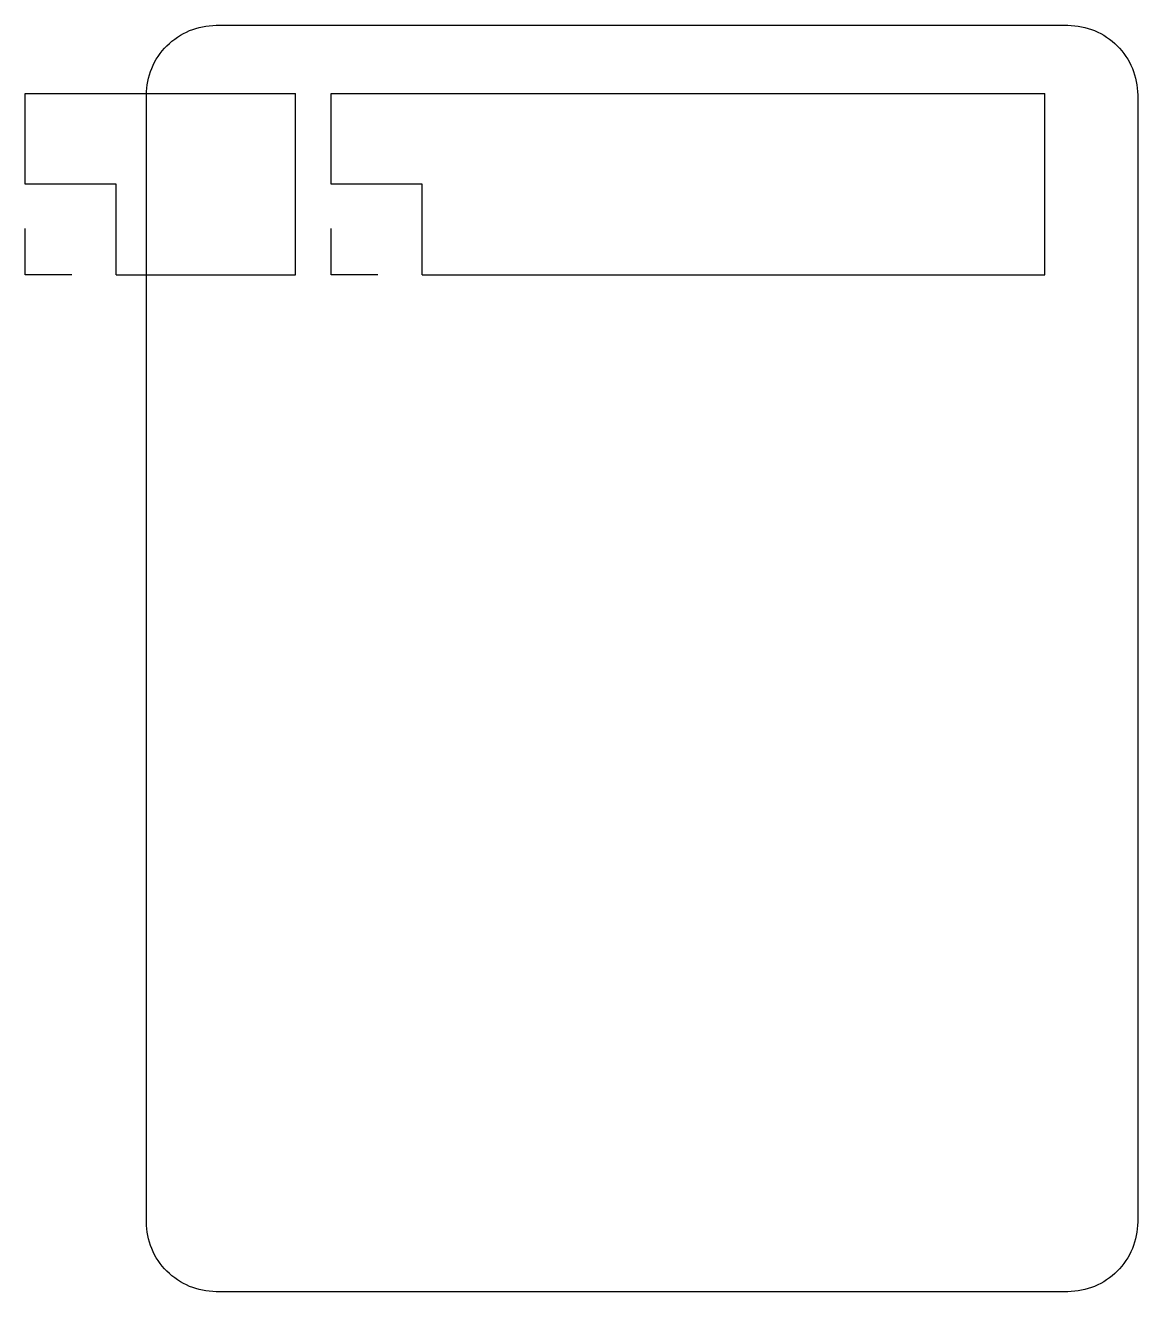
# Model space of a CAD drawing. Extents: x 64 to 95.9, y 225.4 to 261.7.
import ezdxf

# ---------------------------------------------------------------- set-up
doc = ezdxf.new("R2010")
doc.units = 0
doc.layers.add('Layer_1', color=7, linetype='CONTINUOUS')

msp = doc.modelspace()

# ---------------------------------------------------------------- linework, layer by layer
at = {"layer": 'Layer_1', "color": 7}
for points in [[(69.513618, 261.73098), (93.911503, 261.73098)], [(64.04541, 259.77846), (71.78479, 259.77846)], [(66.64637, 254.57908), (66.64637, 257.1775), (64.04541, 257.1775), (64.04541, 259.77846)], [(67.513618, 227.444283), (67.513618, 259.73098)], [(71.78479, 254.57908), (71.78479, 259.77846)], [(72.80841, 259.77846), (93.24779, 259.77846)], [(75.40937, 254.57908), (75.40937, 257.1775), (72.80841, 257.1775), (72.80841, 259.77846)], [(93.24779, 254.57908), (93.24779, 259.77846)], [(95.911503, 259.73098), (95.911503, 227.444283)], [(65.37637, 254.57908), (64.04541, 254.57908), (64.04541, 255.9075)], [(74.13937, 254.57908), (72.80841, 254.57908), (72.80841, 255.9075)], [(66.64637, 254.57908), (71.78479, 254.57908)], [(75.40937, 254.57908), (93.24779, 254.57908)], [(93.911503, 225.444283), (69.513618, 225.444283)]]:
    msp.add_lwpolyline(points, dxfattribs=at)
msp.add_lwpolyline([(69.513618, 261.73098)], close=True, dxfattribs=at)
for points in [[(68.099404, 261.145194), (68.474477, 261.520266), (68.983185, 261.73098), (69.513618, 261.73098)], [(93.911503, 261.73098), (94.441936, 261.73098), (94.950644, 261.520266), (95.325717, 261.145194)], [(67.513618, 259.73098), (67.513618, 260.261413), (67.724332, 260.770121), (68.099404, 261.145194)], [(95.325717, 261.145194), (95.700789, 260.770121), (95.911503, 260.261413), (95.911503, 259.73098)], [(68.099404, 226.030069), (67.724332, 226.405142), (67.513618, 226.91385), (67.513618, 227.444283)], [(95.911503, 227.444283), (95.911503, 226.91385), (95.700789, 226.405142), (95.325717, 226.030069)], [(69.513618, 225.444283), (68.983185, 225.444283), (68.474477, 225.654997), (68.099404, 226.030069)], [(95.325717, 226.030069), (94.950644, 225.654997), (94.441936, 225.444283), (93.911503, 225.444283)]]:
    msp.add_open_spline(points, degree=3, dxfattribs=at)

doc.saveas('drawing.dxf')
